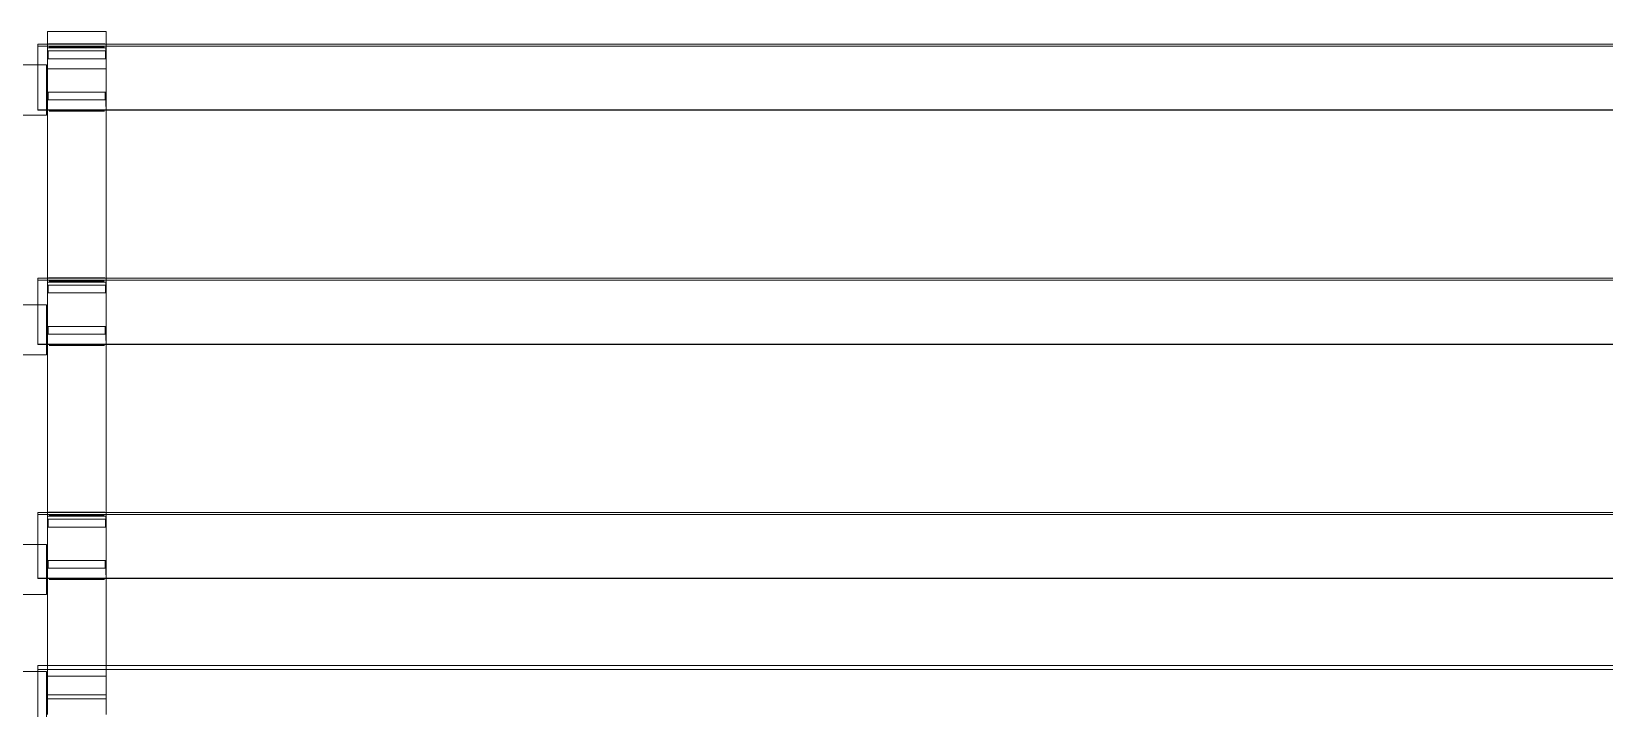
# Model space of a CAD drawing. Header units: millimetres. Extents: x -217779 to 263180, y 55413 to 130161.
# Drawn here: x -209321 to -208516, y 116725 to 117072 of the extents above; entities that cross this region are included whole.
import ezdxf

# ---------------------------------------------------------------- set-up
doc = ezdxf.new("R2010")
doc.units = ezdxf.units.MM
doc.layers.add('ТХ_пищеблок', color=30, linetype='Continuous', lineweight=20)
doc.layers.add('ТХ_привязка ТХ', color=7, linetype='Continuous', true_color=0x163d5c)

# ---------------------------------------------------------------- blocks, each defined once
blk = doc.blocks.new('A$C19c1ccfc')
at = {"layer": 'ТХ_пищеблок', "color": 230}
for p, q in [((-3334.21, -13285.65, -917.22), (-1834.21, -13285.65, -917.22)), ((-3334.21, -13319.58, -917.22), (-3334.21, -13285.65, -917.22)), ((-3334.21, -13285.67, -143.47), (-1834.21, -13285.67, -143.47)), ((-3329.21, -13629.18, -147.22), (-3329.21, -13279.18, -147.22)), ((-3329.21, -13279.18, -182.5), (-3299.21, -13279.18, -182.5)), ((-3329.21, -13279.18, -917.22), (-3299.21, -13279.18, -917.22)), ((-3329.21, -13285.65, -917.22), (-3329.21, -13279.18, -917.22)), ((-3328.65, -13285.48, -143.19), (-3299.76, -13285.48, -143.19)), ((-3300.27, -13285.67, -917.22), (-1868.15, -13285.67, -917.22)), ((-3299.21, -13279.18, -147.22), (-3299.21, -13629.18, -147.22)), ((-3299.21, -13279.18, -917.22), (-3299.21, -13285.65, -917.22)), ((-3334.21, -13286.66, -143.6), (-1834.21, -13286.66, -143.6)), ((-3334.21, -13287.65, -144.72), (-3334.21, -13291.68, -144.72)), ((-3329.13, -13287.65, -145.72), (-3299.28, -13287.65, -145.72)), ((-3329.13, -13287.65, -145.72), (-3329.13, -13293.18, -145.72)), ((-3329.13, -13287.65, -145.72), (-3299.28, -13287.65, -145.72)), ((-3329.13, -13287.65, -145.72), (-3329.13, -13293.18, -145.72)), ((-3329.13, -13293.18, -145.72), (-3299.28, -13293.18, -145.72)), ((-3328.9, -13289.13, -144.22), (-3299.51, -13289.13, -144.22)), ((-3328.9, -13293.18, -144.22), (-3328.9, -13289.13, -144.22)), ((-3328.26, -13287.15, -141.97), (-3300.16, -13287.15, -141.97)), ((-3299.51, -13289.13, -144.22), (-3299.51, -13293.18, -144.22)), ((-3299.28, -13293.18, -145.72), (-3299.28, -13287.65, -145.72)), ((-3299.28, -13293.18, -145.72), (-3299.28, -13287.65, -145.72)), ((-3329.21, -13298.35, -203.42), (-3299.21, -13298.35, -203.42)), ((-3329.13, -13310.36, -145.72), (-3299.28, -13310.36, -145.72)), ((-3329.13, -13310.36, -145.72), (-3329.13, -13317.58, -145.72)), ((-3329.13, -13310.36, -145.72), (-3329.13, -13317.58, -145.72)), ((-3328.82, -13314.31, -143.82), (-3328.82, -13310.36, -143.82)), ((-3299.6, -13310.36, -143.82), (-3299.6, -13314.31, -143.82)), ((-3299.28, -13317.58, -145.72), (-3299.28, -13310.36, -145.72)), ((-3299.28, -13317.58, -145.72), (-3299.28, -13310.36, -145.72)), ((-3334.21, -13313.16, -144.72), (-3334.21, -13317.58, -144.72)), ((-3328.82, -13314.31, -143.82), (-3299.6, -13314.31, -143.82)), ((-3334.21, -13319.36, -142.81), (-1834.21, -13319.36, -142.81)), ((-3334.21, -13319.58, -917.22), (-1834.21, -13319.58, -917.22)), ((-3329.21, -13405.65, -917.22), (-3329.21, -13319.58, -917.22)), ((-3328.38, -13320.1, -142.31), (-3300.04, -13320.1, -142.31)), ((-3299.21, -13319.58, -917.22), (-3299.21, -13405.65, -917.22)), ((-3334.21, -13405.65, -917.22), (-1834.21, -13405.65, -917.22)), ((-3334.21, -13405.65, -917.22), (-3334.21, -13439.58, -917.22)), ((-3334.21, -13405.67, -143.47), (-1834.21, -13405.67, -143.47)), ((-3334.21, -13406.66, -143.6), (-1834.21, -13406.66, -143.6)), ((-3328.65, -13405.48, -143.19), (-3299.76, -13405.48, -143.19)), ((-3328.26, -13407.15, -141.97), (-3300.16, -13407.15, -141.97)), ((-3300.27, -13405.67, -917.22), (-1868.15, -13405.67, -917.22)), ((-3334.21, -13407.65, -144.72), (-3334.21, -13411.68, -144.72)), ((-3329.13, -13407.65, -145.72), (-3299.28, -13407.65, -145.72)), ((-3329.13, -13407.65, -145.72), (-3329.13, -13413.18, -145.72)), ((-3329.13, -13407.65, -145.72), (-3299.28, -13407.65, -145.72)), ((-3329.13, -13407.65, -145.72), (-3329.13, -13413.18, -145.72)), ((-3329.13, -13413.18, -145.72), (-3299.28, -13413.18, -145.72)), ((-3328.9, -13409.13, -144.22), (-3299.51, -13409.13, -144.22)), ((-3328.9, -13413.18, -144.22), (-3328.9, -13409.13, -144.22)), ((-3299.51, -13409.13, -144.22), (-3299.51, -13413.18, -144.22)), ((-3299.28, -13413.18, -145.72), (-3299.28, -13407.65, -145.72)), ((-3299.28, -13413.18, -145.72), (-3299.28, -13407.65, -145.72)), ((-3329.13, -13430.36, -145.72), (-3299.28, -13430.36, -145.72)), ((-3329.13, -13430.36, -145.72), (-3329.13, -13437.58, -145.72)), ((-3329.13, -13430.36, -145.72), (-3329.13, -13437.58, -145.72)), ((-3328.82, -13434.31, -143.82), (-3328.82, -13430.36, -143.82)), ((-3299.6, -13430.36, -143.82), (-3299.6, -13434.31, -143.82)), ((-3299.28, -13437.58, -145.72), (-3299.28, -13430.36, -145.72)), ((-3299.28, -13437.58, -145.72), (-3299.28, -13430.36, -145.72)), ((-3334.21, -13433.16, -144.72), (-3334.21, -13437.58, -144.72)), ((-3334.21, -13439.36, -142.81), (-1834.21, -13439.36, -142.81)), ((-3334.21, -13439.58, -917.22), (-1834.21, -13439.58, -917.22)), ((-3329.21, -13525.65, -917.22), (-3329.21, -13439.58, -917.22)), ((-3328.82, -13434.31, -143.82), (-3299.6, -13434.31, -143.82)), ((-3299.21, -13439.58, -917.22), (-3299.21, -13525.65, -917.22)), ((-3328.38, -13440.1, -142.31), (-3300.04, -13440.1, -142.31)), ((-3334.21, -13525.65, -917.22), (-1834.21, -13525.65, -917.22)), ((-3334.21, -13525.65, -917.22), (-3334.21, -13559.58, -917.22)), ((-3334.21, -13525.67, -143.47), (-1834.21, -13525.67, -143.47)), ((-3334.21, -13526.66, -143.6), (-1834.21, -13526.66, -143.6)), ((-3334.21, -13527.65, -144.72), (-3334.21, -13531.68, -144.72)), ((-3329.13, -13527.65, -145.72), (-3299.28, -13527.65, -145.72)), ((-3329.13, -13527.65, -145.72), (-3329.13, -13533.18, -145.72)), ((-3329.13, -13527.65, -145.72), (-3299.28, -13527.65, -145.72)), ((-3329.13, -13527.65, -145.72), (-3329.13, -13533.18, -145.72)), ((-3328.65, -13525.48, -143.19), (-3299.76, -13525.48, -143.19)), ((-3328.26, -13527.15, -141.97), (-3300.16, -13527.15, -141.97)), ((-3300.27, -13525.67, -917.22), (-1868.15, -13525.67, -917.22)), ((-3299.28, -13533.18, -145.72), (-3299.28, -13527.65, -145.72)), ((-3299.28, -13533.18, -145.72), (-3299.28, -13527.65, -145.72)), ((-3329.13, -13533.18, -145.72), (-3299.28, -13533.18, -145.72)), ((-3328.9, -13529.13, -144.22), (-3299.51, -13529.13, -144.22)), ((-3328.9, -13533.18, -144.22), (-3328.9, -13529.13, -144.22)), ((-3299.51, -13529.13, -144.22), (-3299.51, -13533.18, -144.22)), ((-3329.13, -13550.36, -145.72), (-3299.28, -13550.36, -145.72)), ((-3329.13, -13550.36, -145.72), (-3329.13, -13557.58, -145.72)), ((-3329.13, -13550.36, -145.72), (-3329.13, -13557.58, -145.72)), ((-3328.82, -13554.31, -143.82), (-3328.82, -13550.36, -143.82)), ((-3299.6, -13550.36, -143.82), (-3299.6, -13554.31, -143.82)), ((-3299.28, -13557.58, -145.72), (-3299.28, -13550.36, -145.72)), ((-3299.28, -13557.58, -145.72), (-3299.28, -13550.36, -145.72)), ((-3334.21, -13553.16, -144.72), (-3334.21, -13557.58, -144.72)), ((-3334.21, -13559.36, -142.81), (-1834.21, -13559.36, -142.81)), ((-3334.21, -13559.58, -917.22), (-1834.21, -13559.58, -917.22)), ((-3329.21, -13604.18, -917.22), (-3329.21, -13559.58, -917.22)), ((-3328.82, -13554.31, -143.82), (-3299.6, -13554.31, -143.82)), ((-3328.38, -13560.1, -142.31), (-3300.04, -13560.1, -142.31)), ((-3299.21, -13559.58, -917.22), (-3299.21, -13604.18, -917.22)), ((-3334.21, -14309.18, -917.22), (-3334.21, -13604.18, -917.22)), ((-3334.21, -13604.18, -917.22), (-1834.21, -13604.18, -917.22)), ((-1834.21, -13604.18, -69.22), (-3334.21, -13604.18, -69.22)), ((-1834.21, -13604.18, -105.22), (-3334.21, -13604.18, -105.22)), ((-1834.21, -13606.18, -107.22), (-3334.21, -13606.18, -107.22)), ((-3334.21, -13606.18, -106.22), (-3334.21, -13611.18, -106.22)), ((-1834.21, -13606.18, -106.22), (-3334.21, -13606.18, -106.22)), ((-1834.21, -13606.18, -106.22), (-3334.21, -13606.18, -106.22)), ((-3329.21, -13609.6, -230.66), (-3299.21, -13609.6, -230.66)), ((-3329.21, -13619.18, -250.22), (-3299.21, -13619.18, -250.22)), ((-3329.21, -13619.18, -241.12), (-3299.21, -13619.18, -241.12)), ((-3329.21, -13621.18, -252.22), (-3299.21, -13621.18, -252.22))]:
    blk.add_line(p, q, dxfattribs=at)
at = {"layer": 'ТХ_пищеблок', "color": 230, "extrusion": (2.42891e-16, 0.991677, 0.128754)}
for p, q in [((-3334.21, -13285.67, -143.47), (-3334.21, -13287.78, -127.24)), ((-3334.21, -13285.67, -143.47), (-1834.21, -13285.67, -143.47)), ((-3334.21, -13405.67, -143.47), (-3334.21, -13407.78, -127.24)), ((-3334.21, -13405.67, -143.47), (-1834.21, -13405.67, -143.47)), ((-3334.21, -13525.67, -143.47), (-3334.21, -13527.78, -127.24)), ((-3334.21, -13525.67, -143.47), (-1834.21, -13525.67, -143.47))]:
    blk.add_line(p, q, dxfattribs=at)
at = {"layer": 'ТХ_пищеблок', "color": 230, "extrusion": (-1, 2.44929e-16, -2.35147e-27)}
for p, q in [((-3334.21, -13285.67, -143.47), (-3334.21, -13287.78, -127.24)), ((-3334.21, -13288.77, -127.37), (-3334.21, -13286.66, -143.6)), ((-3334.21, -13291.68, -145.72), (-3334.21, -13287.65, -145.72)), ((-3334.21, -13287.65, -144.72), (-3334.21, -13291.68, -144.72)), ((-3334.21, -13291.68, -144.72), (-3334.21, -13291.68, -145.72)), ((-3334.21, -13318.47, -143.27), (-3334.21, -13308.52, -123.92)), ((-3334.21, -13309.41, -123.46), (-3334.21, -13319.36, -142.81)), ((-3334.21, -13317.58, -145.72), (-3334.21, -13313.16, -145.72)), ((-3334.21, -13313.16, -145.72), (-3334.21, -13313.16, -144.72)), ((-3334.21, -13313.16, -144.72), (-3334.21, -13317.58, -144.72))]:
    blk.add_line(p, q, dxfattribs=at)
at = {"layer": 'ТХ_пищеблок', "color": 230, "extrusion": (-1, 2.44929e-16, 3.40358e-28)}
for p, q in [((-3329.21, -13629.18, -147.22), (-3329.21, -13279.18, -147.22)), ((-3329.21, -13279.18, -147.22), (-3329.21, -13279.18, -182.5)), ((-3329.21, -13298.35, -203.42), (-3329.21, -13609.6, -230.66)), ((-3329.21, -13619.18, -241.12), (-3329.21, -13619.18, -250.22)), ((-3329.21, -13621.18, -252.22), (-3329.21, -13629.18, -252.22))]:
    blk.add_line(p, q, dxfattribs=at)
at = {"layer": 'ТХ_пищеблок', "color": 230, "extrusion": (2.44929e-16, 1, 0)}
for p, q in [((-3329.21, -13279.18, -182.5), (-3299.21, -13279.18, -182.5)), ((-3329.21, -13279.18, -147.22), (-3329.21, -13279.18, -182.5)), ((-3299.21, -13279.18, -182.5), (-3299.21, -13279.18, -147.22)), ((-3329.13, -13293.18, -145.72), (-3299.28, -13293.18, -145.72)), ((-3328.9, -13293.18, -144.22), (-3299.51, -13293.18, -144.22)), ((-3334.21, -13313.16, -145.72), (-3334.21, -13313.16, -144.72)), ((-3329.13, -13413.18, -145.72), (-3299.28, -13413.18, -145.72)), ((-3328.9, -13413.18, -144.22), (-3299.51, -13413.18, -144.22)), ((-3334.21, -13433.16, -145.72), (-3334.21, -13433.16, -144.72)), ((-3329.13, -13533.18, -145.72), (-3299.28, -13533.18, -145.72)), ((-3328.9, -13533.18, -144.22), (-3299.51, -13533.18, -144.22)), ((-3334.21, -13553.16, -145.72), (-3334.21, -13553.16, -144.72))]:
    blk.add_line(p, q, dxfattribs=at)
at = {"layer": 'ТХ_пищеблок', "color": 230, "extrusion": (-2.42893e-16, -0.991687, -0.128676)}
for p, q in [((-3328.65, -13285.48, -143.19), (-3299.76, -13285.48, -143.19)), ((-3328.65, -13405.48, -143.19), (-3299.76, -13405.48, -143.19)), ((-3328.65, -13525.48, -143.19), (-3299.76, -13525.48, -143.19))]:
    blk.add_line(p, q, dxfattribs=at)
at = {"layer": 'ТХ_пищеблок', "color": 230, "extrusion": (1, -2.44929e-16, -7.99494e-29)}
for p, q in [((-3299.21, -13279.18, -147.22), (-3299.21, -13629.18, -147.22)), ((-3299.21, -13279.18, -182.5), (-3299.21, -13279.18, -147.22)), ((-3299.21, -13609.6, -230.66), (-3299.21, -13298.35, -203.42)), ((-3299.21, -13619.18, -250.22), (-3299.21, -13619.18, -241.12)), ((-3299.21, -13629.18, -252.22), (-3299.21, -13621.18, -252.22))]:
    blk.add_line(p, q, dxfattribs=at)
at = {"layer": 'ТХ_пищеблок', "color": 230, "extrusion": (-2.42891e-16, -0.991677, -0.128754)}
for p, q in [((-3334.21, -13286.66, -143.6), (-1834.21, -13286.66, -143.6)), ((-3334.21, -13288.77, -127.37), (-3334.21, -13286.66, -143.6)), ((-3334.21, -13406.66, -143.6), (-1834.21, -13406.66, -143.6)), ((-3334.21, -13408.77, -127.37), (-3334.21, -13406.66, -143.6)), ((-3334.21, -13526.66, -143.6), (-1834.21, -13526.66, -143.6)), ((-3334.21, -13528.77, -127.37), (-3334.21, -13526.66, -143.6))]:
    blk.add_line(p, q, dxfattribs=at)
at = {"layer": 'ТХ_пищеблок', "color": 230, "extrusion": (0, 0, -1)}
for p, q in [((-3334.21, -13291.68, -145.72), (-3334.21, -13287.65, -145.72)), ((-3328.9, -13293.18, -144.22), (-3328.9, -13289.13, -144.22)), ((-3328.9, -13289.13, -144.22), (-3299.51, -13289.13, -144.22)), ((-3328.9, -13293.18, -144.22), (-3299.51, -13293.18, -144.22)), ((-3299.51, -13289.13, -144.22), (-3299.51, -13293.18, -144.22)), ((-3328.82, -13314.31, -143.82), (-3328.82, -13310.36, -143.82)), ((-3328.82, -13310.36, -143.82), (-3299.6, -13310.36, -143.82)), ((-3299.6, -13310.36, -143.82), (-3299.6, -13314.31, -143.82)), ((-3328.82, -13314.31, -143.82), (-3299.6, -13314.31, -143.82)), ((-3334.21, -13411.68, -145.72), (-3334.21, -13407.65, -145.72)), ((-3328.9, -13413.18, -144.22), (-3328.9, -13409.13, -144.22)), ((-3328.9, -13409.13, -144.22), (-3299.51, -13409.13, -144.22)), ((-3328.9, -13413.18, -144.22), (-3299.51, -13413.18, -144.22)), ((-3299.51, -13409.13, -144.22), (-3299.51, -13413.18, -144.22)), ((-3328.82, -13434.31, -143.82), (-3328.82, -13430.36, -143.82)), ((-3328.82, -13430.36, -143.82), (-3299.6, -13430.36, -143.82)), ((-3299.6, -13430.36, -143.82), (-3299.6, -13434.31, -143.82)), ((-3328.82, -13434.31, -143.82), (-3299.6, -13434.31, -143.82)), ((-3334.21, -13531.68, -145.72), (-3334.21, -13527.65, -145.72)), ((-3328.9, -13533.18, -144.22), (-3328.9, -13529.13, -144.22)), ((-3328.9, -13529.13, -144.22), (-3299.51, -13529.13, -144.22)), ((-3328.9, -13533.18, -144.22), (-3299.51, -13533.18, -144.22)), ((-3299.51, -13529.13, -144.22), (-3299.51, -13533.18, -144.22)), ((-3328.82, -13554.31, -143.82), (-3328.82, -13550.36, -143.82)), ((-3328.82, -13550.36, -143.82), (-3299.6, -13550.36, -143.82)), ((-3299.6, -13550.36, -143.82), (-3299.6, -13554.31, -143.82)), ((-3328.82, -13554.31, -143.82), (-3299.6, -13554.31, -143.82)), ((-3334.21, -13659.77, -105.22), (-3334.21, -13605.18, -105.22)), ((-3334.21, -13611.18, -107.22), (-3334.21, -13606.18, -107.22)), ((-1834.21, -13606.18, -107.22), (-3334.21, -13606.18, -107.22))]:
    blk.add_line(p, q, dxfattribs=at)
at = {"layer": 'ТХ_пищеблок', "color": 230, "extrusion": (-2.44929e-16, -1, 0)}
for p, q in [((-3334.21, -13291.68, -144.72), (-3334.21, -13291.68, -145.72)), ((-3329.13, -13310.36, -145.72), (-3299.28, -13310.36, -145.72)), ((-3328.82, -13310.36, -143.82), (-3299.6, -13310.36, -143.82)), ((-3334.21, -13411.68, -144.72), (-3334.21, -13411.68, -145.72)), ((-3329.13, -13430.36, -145.72), (-3299.28, -13430.36, -145.72)), ((-3328.82, -13430.36, -143.82), (-3299.6, -13430.36, -143.82)), ((-3334.21, -13531.68, -144.72), (-3334.21, -13531.68, -145.72)), ((-3329.13, -13550.36, -145.72), (-3299.28, -13550.36, -145.72)), ((-3328.82, -13550.36, -143.82), (-3299.6, -13550.36, -143.82)), ((-3334.21, -13611.18, -106.22), (-3334.21, -13611.18, -107.22))]:
    blk.add_line(p, q, dxfattribs=at)
at = {"layer": 'ТХ_пищеблок', "color": 230, "extrusion": (2.42898e-16, 0.991708, 0.128509)}
for p, q in [((-3328.26, -13287.15, -141.97), (-3300.16, -13287.15, -141.97)), ((-3328.26, -13407.15, -141.97), (-3300.16, -13407.15, -141.97)), ((-3328.26, -13527.15, -141.97), (-3300.16, -13527.15, -141.97))]:
    blk.add_line(p, q, dxfattribs=at)
at = {"layer": 'ТХ_пищеблок', "color": 230, "extrusion": (2.1347e-17, 0.087156, -0.996195)}
for p, q in [((-3329.21, -13298.35, -203.42), (-3329.21, -13609.6, -230.66)), ((-3329.21, -13298.35, -203.42), (-3299.21, -13298.35, -203.42)), ((-3299.21, -13609.6, -230.66), (-3299.21, -13298.35, -203.42)), ((-3329.21, -13609.6, -230.66), (-3299.21, -13609.6, -230.66))]:
    blk.add_line(p, q, dxfattribs=at)
at = {"layer": 'ТХ_пищеблок', "color": 230, "extrusion": (2.17808e-16, 0.889269, -0.457385)}
for p, q in [((-3334.21, -13318.47, -143.27), (-3334.21, -13308.52, -123.92)), ((-3334.21, -13438.47, -143.27), (-3334.21, -13428.52, -123.92)), ((-3334.21, -13558.47, -143.27), (-3334.21, -13548.52, -123.92))]:
    blk.add_line(p, q, dxfattribs=at)
at = {"layer": 'ТХ_пищеблок', "color": 230, "extrusion": (-2.17808e-16, -0.889269, 0.457385)}
for p, q in [((-3334.21, -13309.41, -123.46), (-3334.21, -13319.36, -142.81)), ((-3334.21, -13319.36, -142.81), (-1834.21, -13319.36, -142.81)), ((-3334.21, -13429.41, -123.46), (-3334.21, -13439.36, -142.81)), ((-3334.21, -13439.36, -142.81), (-1834.21, -13439.36, -142.81)), ((-3334.21, -13549.41, -123.46), (-3334.21, -13559.36, -142.81)), ((-3334.21, -13559.36, -142.81), (-1834.21, -13559.36, -142.81))]:
    blk.add_line(p, q, dxfattribs=at)
at = {"layer": 'ТХ_пищеблок', "color": 230, "extrusion": (-2.51863e-29, -1.02831e-13, -1)}
for p, q in [((-3334.21, -13317.58, -145.72), (-3334.21, -13313.16, -145.72)), ((-3334.21, -13437.58, -145.72), (-3334.21, -13433.16, -145.72)), ((-3334.21, -13557.58, -145.72), (-3334.21, -13553.16, -145.72))]:
    blk.add_line(p, q, dxfattribs=at)
at = {"layer": 'ТХ_пищеблок', "color": 230, "extrusion": (2.21972e-16, 0.906268, -0.422705)}
for p, q in [((-3328.38, -13320.1, -142.31), (-3300.04, -13320.1, -142.31)), ((-3328.38, -13440.1, -142.31), (-3300.04, -13440.1, -142.31)), ((-3328.38, -13560.1, -142.31), (-3300.04, -13560.1, -142.31))]:
    blk.add_line(p, q, dxfattribs=at)
at = {"layer": 'ТХ_пищеблок', "color": 230, "extrusion": (-1, 2.44929e-16, -2.31687e-27)}
for p, q in [((-3334.21, -13405.67, -143.47), (-3334.21, -13407.78, -127.24)), ((-3334.21, -13408.77, -127.37), (-3334.21, -13406.66, -143.6)), ((-3334.21, -13411.68, -145.72), (-3334.21, -13407.65, -145.72)), ((-3334.21, -13407.65, -144.72), (-3334.21, -13411.68, -144.72)), ((-3334.21, -13411.68, -144.72), (-3334.21, -13411.68, -145.72)), ((-3334.21, -13438.47, -143.27), (-3334.21, -13428.52, -123.92)), ((-3334.21, -13429.41, -123.46), (-3334.21, -13439.36, -142.81)), ((-3334.21, -13437.58, -145.72), (-3334.21, -13433.16, -145.72)), ((-3334.21, -13433.16, -145.72), (-3334.21, -13433.16, -144.72)), ((-3334.21, -13433.16, -144.72), (-3334.21, -13437.58, -144.72))]:
    blk.add_line(p, q, dxfattribs=at)
at = {"layer": 'ТХ_пищеблок', "color": 230, "extrusion": (-1, 2.44929e-16, -2.32452e-27)}
for p, q in [((-3334.21, -13525.67, -143.47), (-3334.21, -13527.78, -127.24)), ((-3334.21, -13528.77, -127.37), (-3334.21, -13526.66, -143.6)), ((-3334.21, -13531.68, -145.72), (-3334.21, -13527.65, -145.72)), ((-3334.21, -13527.65, -144.72), (-3334.21, -13531.68, -144.72)), ((-3334.21, -13531.68, -144.72), (-3334.21, -13531.68, -145.72)), ((-3334.21, -13558.47, -143.27), (-3334.21, -13548.52, -123.92)), ((-3334.21, -13549.41, -123.46), (-3334.21, -13559.36, -142.81)), ((-3334.21, -13557.58, -145.72), (-3334.21, -13553.16, -145.72)), ((-3334.21, -13553.16, -145.72), (-3334.21, -13553.16, -144.72)), ((-3334.21, -13553.16, -144.72), (-3334.21, -13557.58, -144.72))]:
    blk.add_line(p, q, dxfattribs=at)
at = {"layer": 'ТХ_пищеблок', "color": 230, "extrusion": (-1, 2.44929e-16, 0)}
for p, q in [((-3334.21, -13604.18, -105.22), (-3334.21, -13604.18, -69.22)), ((-3334.21, -13659.77, -105.22), (-3334.21, -13605.18, -105.22)), ((-3334.21, -13606.18, -106.22), (-3334.21, -13611.18, -106.22)), ((-3334.21, -13611.18, -107.22), (-3334.21, -13606.18, -107.22)), ((-3334.21, -13611.18, -106.22), (-3334.21, -13611.18, -107.22))]:
    blk.add_line(p, q, dxfattribs=at)
at = {"layer": 'ТХ_пищеблок', "color": 230, "extrusion": (2.44929e-16, 1, -1.57898e-15)}
for p, q in [((-3334.21, -13604.18, -105.22), (-3334.21, -13604.18, -69.22)), ((-1834.21, -13604.18, -105.22), (-3334.21, -13604.18, -105.22)), ((-1834.21, -13604.18, -69.22), (-3334.21, -13604.18, -69.22))]:
    blk.add_line(p, q, dxfattribs=at)
at = {"layer": 'ТХ_пищеблок', "color": 230, "extrusion": (2.44929e-16, 1, 1.248e-14)}
for p, q in [((-3329.21, -13619.18, -250.22), (-3299.21, -13619.18, -250.22)), ((-3329.21, -13619.18, -241.12), (-3329.21, -13619.18, -250.22)), ((-3329.21, -13619.18, -241.12), (-3299.21, -13619.18, -241.12)), ((-3299.21, -13619.18, -250.22), (-3299.21, -13619.18, -241.12))]:
    blk.add_line(p, q, dxfattribs=at)
at = {"layer": 'ТХ_пищеблок', "color": 230, "extrusion": (1.39226e-29, 5.68434e-14, -1)}
for p, q in [((-3329.21, -13621.18, -252.22), (-3329.21, -13629.18, -252.22)), ((-3329.21, -13621.18, -252.22), (-3299.21, -13621.18, -252.22)), ((-3299.21, -13629.18, -252.22), (-3299.21, -13621.18, -252.22))]:
    blk.add_line(p, q, dxfattribs=at)

msp = doc.modelspace()

# ---------------------------------------------------------------- linework, layer by layer
at = {"layer": 'ТХ_пищеблок', "elevation": -78.22}
for points in [[(-210433.69, 117054.31), (-209313.69, 117054.31), (-209313.69, 117028.61), (-210433.69, 117028.61)], [(-210433.69, 116931.46), (-209313.69, 116931.46), (-209313.69, 116905.76), (-210433.69, 116905.76)], [(-210433.69, 116808.62), (-209313.69, 116808.62), (-209313.69, 116782.92), (-210433.69, 116782.92)], [(-209313.69, 116743.5), (-209313.69, 116038.5), (-210433.69, 116038.5), (-210433.69, 116743.5)]]:
    msp.add_lwpolyline(points, close=True, dxfattribs=at)
at = {"layer": 'ТХ_пищеблок', "color": 230, "extrusion": (-1, 2.44929e-16, 0)}
for centre, radius, start, end in [((-117050.5, -182.5, 209313.12), 21, 180, 265), ((-117050.5, -182.5, 209313.12), 21, 180, 265), ((-117063.03, -143.72, 209318.12), 2, 172.60241, 270), ((-117063.03, -143.72, 209318.12), 2, 172.60241, 270), ((-117063.03, -143.72, 209318.12), 1, 172.60241, 270), ((-117051.5, -128.72, 209318.12), 11.5, 27.21848, 172.60241), ((-117051.5, -128.72, 209318.12), 11.5, 27.21848, 172.60241), ((-117051.5, -128.72, 209318.12), 10.5, 27.21848, 172.60241), ((-117033.1, -143.72, 209318.12), 2, 270, 27.21848), ((-117033.1, -143.72, 209318.12), 2, 270, 27.21848), ((-117033.1, -143.72, 209318.12), 1, 270, 27.21848), ((-116943.03, -143.72, 209318.12), 2, 172.60241, 270), ((-116943.03, -143.72, 209318.12), 2, 172.60241, 270), ((-116943.03, -143.72, 209318.12), 1, 172.60241, 270), ((-116931.5, -128.72, 209318.12), 11.5, 27.21848, 172.60241), ((-116931.5, -128.72, 209318.12), 11.5, 27.21848, 172.60241), ((-116931.5, -128.72, 209318.12), 10.5, 27.21848, 172.60241), ((-116913.1, -143.72, 209318.12), 2, 270, 27.21848), ((-116913.1, -143.72, 209318.12), 2, 270, 27.21848), ((-116913.1, -143.72, 209318.12), 1, 270, 27.21848), ((-116823.03, -143.72, 209318.12), 2, 172.60241, 270), ((-116823.03, -143.72, 209318.12), 2, 172.60241, 270), ((-116823.03, -143.72, 209318.12), 1, 172.60241, 270), ((-116811.5, -128.72, 209318.12), 11.5, 27.21848, 172.60241), ((-116811.5, -128.72, 209318.12), 11.5, 27.21848, 172.60241), ((-116811.5, -128.72, 209318.12), 10.5, 27.21848, 172.60241), ((-116793.1, -143.72, 209318.12), 2, 270, 27.21848), ((-116793.1, -143.72, 209318.12), 2, 270, 27.21848), ((-116793.1, -143.72, 209318.12), 1, 270, 27.21848), ((-116724.5, -69.22, 209318.12), 22, 90, 180), ((-116744.5, -105.22, 209318.12), 2, 180, 270), ((-116724.5, -69.22, 209318.12), 22, 90, 180), ((-116744.5, -105.22, 209318.12), 2, 180, 270), ((-116744.5, -105.23, 209318.12), 0.998, 179.88529, 270), ((-116742, -241.12, 209313.12), 10.5, 0, 85), ((-116742, -241.12, 209283.12), 10.5, 0, 85), ((-116729.5, -250.22, 209313.12), 2, 180, 270), ((-116729.5, -250.22, 209313.12), 2, 180, 270)]:
    msp.add_arc(centre, radius, start, end, dxfattribs=at)
at = {"layer": 'ТХ_пищеблок', "color": 230, "extrusion": (2.44929e-16, 1, 0)}
for centre, start, end in [((209298.12, -147.22, 117071.5), 0, 180), ((209298.12, -147.22, 117071.5), 0, 180), ((209298.12, -147.22, 117057.51), 5.73917, 11.53696), ((209298.12, -147.22, 117057.51), 5.73917, 11.53696), ((209298.12, -147.22, 117057.51), 168.46304, 174.26083), ((209298.12, -147.22, 117057.51), 168.46304, 174.26083), ((209298.12, -147.22, 116937.51), 5.73917, 11.53696), ((209298.12, -147.22, 116937.51), 5.73917, 11.53696), ((209298.12, -147.22, 116937.51), 168.46304, 174.26083), ((209298.12, -147.22, 116937.51), 168.46304, 174.26083), ((209298.12, -147.22, 116817.51), 5.73917, 11.53696), ((209298.12, -147.22, 116817.51), 5.73917, 11.53696), ((209298.12, -147.22, 116817.51), 168.46304, 174.26083), ((209298.12, -147.22, 116817.51), 168.46304, 174.26083)]:
    msp.add_arc(centre, 15, start, end, dxfattribs=at)
at = {"layer": 'ТХ_пищеблок', "color": 230, "extrusion": (1, -2.44929e-16, 0)}
for centre, radius, start, end in [((117050.5, -182.5, -209283.12), 21, 275, 0), ((117050.5, -182.5, -209283.12), 21, 275, 0), ((117063.03, -143.72, -209318.12), 1, 270, 7.39759), ((117051.5, -128.72, -209318.12), 10.5, 7.39759, 152.78152), ((117033.1, -143.72, -209318.12), 1, 152.78152, 270), ((116943.03, -143.72, -209318.12), 1, 270, 7.39759), ((116931.5, -128.72, -209318.12), 10.5, 7.39759, 152.78152), ((116913.1, -143.72, -209318.12), 1, 152.78152, 270), ((116823.03, -143.72, -209318.12), 1, 270, 7.39759), ((116811.5, -128.72, -209318.12), 10.5, 7.39759, 152.78152), ((116793.1, -143.72, -209318.12), 1, 152.78152, 270), ((116744.5, -105.23, -209318.12), 0.998, 270, 0.11471), ((116742, -241.12, -209313.12), 10.5, 95, 180), ((116742, -241.12, -209283.12), 10.5, 95, 180), ((116729.5, -250.22, -209283.12), 2, 270, 0), ((116729.5, -250.22, -209283.12), 2, 270, 0)]:
    msp.add_arc(centre, radius, start, end, dxfattribs=at)
at = {"layer": 'ТХ_пищеблок', "color": 230, "extrusion": (-2.44929e-16, -1, 0)}
for centre, start, end in [((-209298.12, -147.22, -117040.32), 166.8991, 174.26083), ((-209298.12, -147.22, -117040.32), 166.8991, 174.26083), ((-209298.12, -147.22, -117040.32), 5.73917, 13.1009), ((-209298.12, -147.22, -117040.32), 5.73917, 13.1009), ((-209298.12, -147.22, -116920.32), 166.8991, 174.26083), ((-209298.12, -147.22, -116920.32), 166.8991, 174.26083), ((-209298.12, -147.22, -116920.32), 5.73917, 13.1009), ((-209298.12, -147.22, -116920.32), 5.73917, 13.1009), ((-209298.12, -147.22, -116800.32), 166.8991, 174.26083), ((-209298.12, -147.22, -116800.32), 166.8991, 174.26083), ((-209298.12, -147.22, -116800.32), 5.73917, 13.1009), ((-209298.12, -147.22, -116800.32), 5.73917, 13.1009)]:
    msp.add_arc(centre, 15, start, end, dxfattribs=at)

# ---------------------------------------------------------------- block references
at = {"layer": 'ТХ_привязка ТХ', "color": 1, "ltscale": 100}
msp.add_blockref('A$C19c1ccfc', (-205983.92, 130350.68), dxfattribs=at)

doc.saveas('drawing.dxf')
